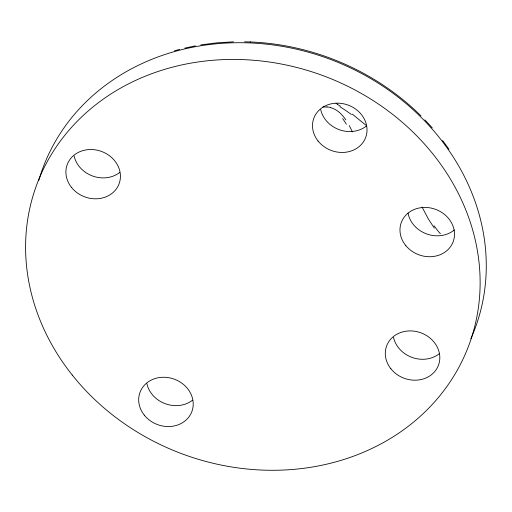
<?xml version="1.0" encoding="UTF-8"?>
<svg xmlns="http://www.w3.org/2000/svg" width="512" height="512" viewBox="0 0 512 512"><rect width="100%" height="100%" fill="white"/><g stroke="black" fill="none" stroke-linecap="round" stroke-linejoin="round"><path stroke-width="0.77" d="M174.426 50.829L179.603 49.408M184.832 48.109L195.418 45.862M200.774 44.915L217.03 42.822L233.523 41.83M322.918 106.963L327.098 107.021M244.602 41.786L250.464 41.958M250.157 41.946C313.619 44.448 375.904 71.162 421.024 115.936M330.56 107.635C337.12 109.318 342.125 114.406 345.792 119.859M352.218 114.074L366.349 125.568M424.877 119.846L432.288 127.898M442.611 140.499L448.954 149.229M434.317 228.07L428.435 219.117L422.054 207.053M349.274 125.587L352.429 131.904M440.339 233.709A110.458 27.014 73.4 0 1 434.054 225.728M454.336 229.939A27.661 24.218 20.2 0 1 426.63 233.92A27.661 24.218 20.2 0 1 408.006 213.005M366.33 126.099A27.661 24.218 20.2 0 1 339.27 129.696A27.661 24.218 20.2 0 1 320.71 109.626M119.725 172.454A27.661 24.218 20.2 0 1 92.672 176.045A27.661 24.218 20.2 0 1 74.112 155.981M439.123 353.843A27.661 24.218 20.2 0 1 412.064 357.434A27.661 24.218 20.2 0 1 393.504 337.37M192.518 400.198A27.661 24.218 20.2 0 1 165.466 403.789A27.661 24.218 20.2 0 1 146.899 383.725M339.962 106.803A59.13 20.717 31.9 0 1 351.379 114.483M337.434 104.435A56.467 21.402 31.7 0 1 340.326 106.15M336.006 103.366A58.675 22.246 31.7 0 1 337.51 104.224M342.63 118.579A90.029 25.882 36 0 1 346.374 124.243M326.982 106.912A21.126 7.258 31.3 0 1 330.419 107.456M38.829 180.288A230.496 201.792 20.2 0 1 328.442 58.662A230.496 201.792 20.2 0 1 470.848 338.746M72.25 375.034A230.496 201.792 20.2 0 0 462.63 359.93A230.496 201.792 20.2 0 0 223.693 59.616A230.496 201.792 20.2 0 0 72.25 375.034M405.882 245.696A27.661 24.218 20.2 0 0 452.602 243.072A27.661 24.218 20.2 0 0 423.213 207.475A27.661 24.218 20.2 0 0 405.882 245.696M318.093 141.03A27.661 24.218 20.2 0 0 364.934 139.219A27.661 24.218 20.2 0 0 336.262 103.181A27.661 24.218 20.2 0 0 318.093 141.03M71.488 187.386A27.661 24.218 20.2 0 0 118.336 185.574A27.661 24.218 20.2 0 0 89.658 149.536A27.661 24.218 20.2 0 0 71.488 187.386M390.88 368.774A27.661 24.218 20.2 0 0 437.728 366.963A27.661 24.218 20.2 0 0 409.056 330.925A27.661 24.218 20.2 0 0 390.88 368.774M144.282 415.13A27.661 24.218 20.2 0 0 191.123 413.318A27.661 24.218 20.2 0 0 162.451 377.28A27.661 24.218 20.2 0 0 144.282 415.13"/></g></svg>
